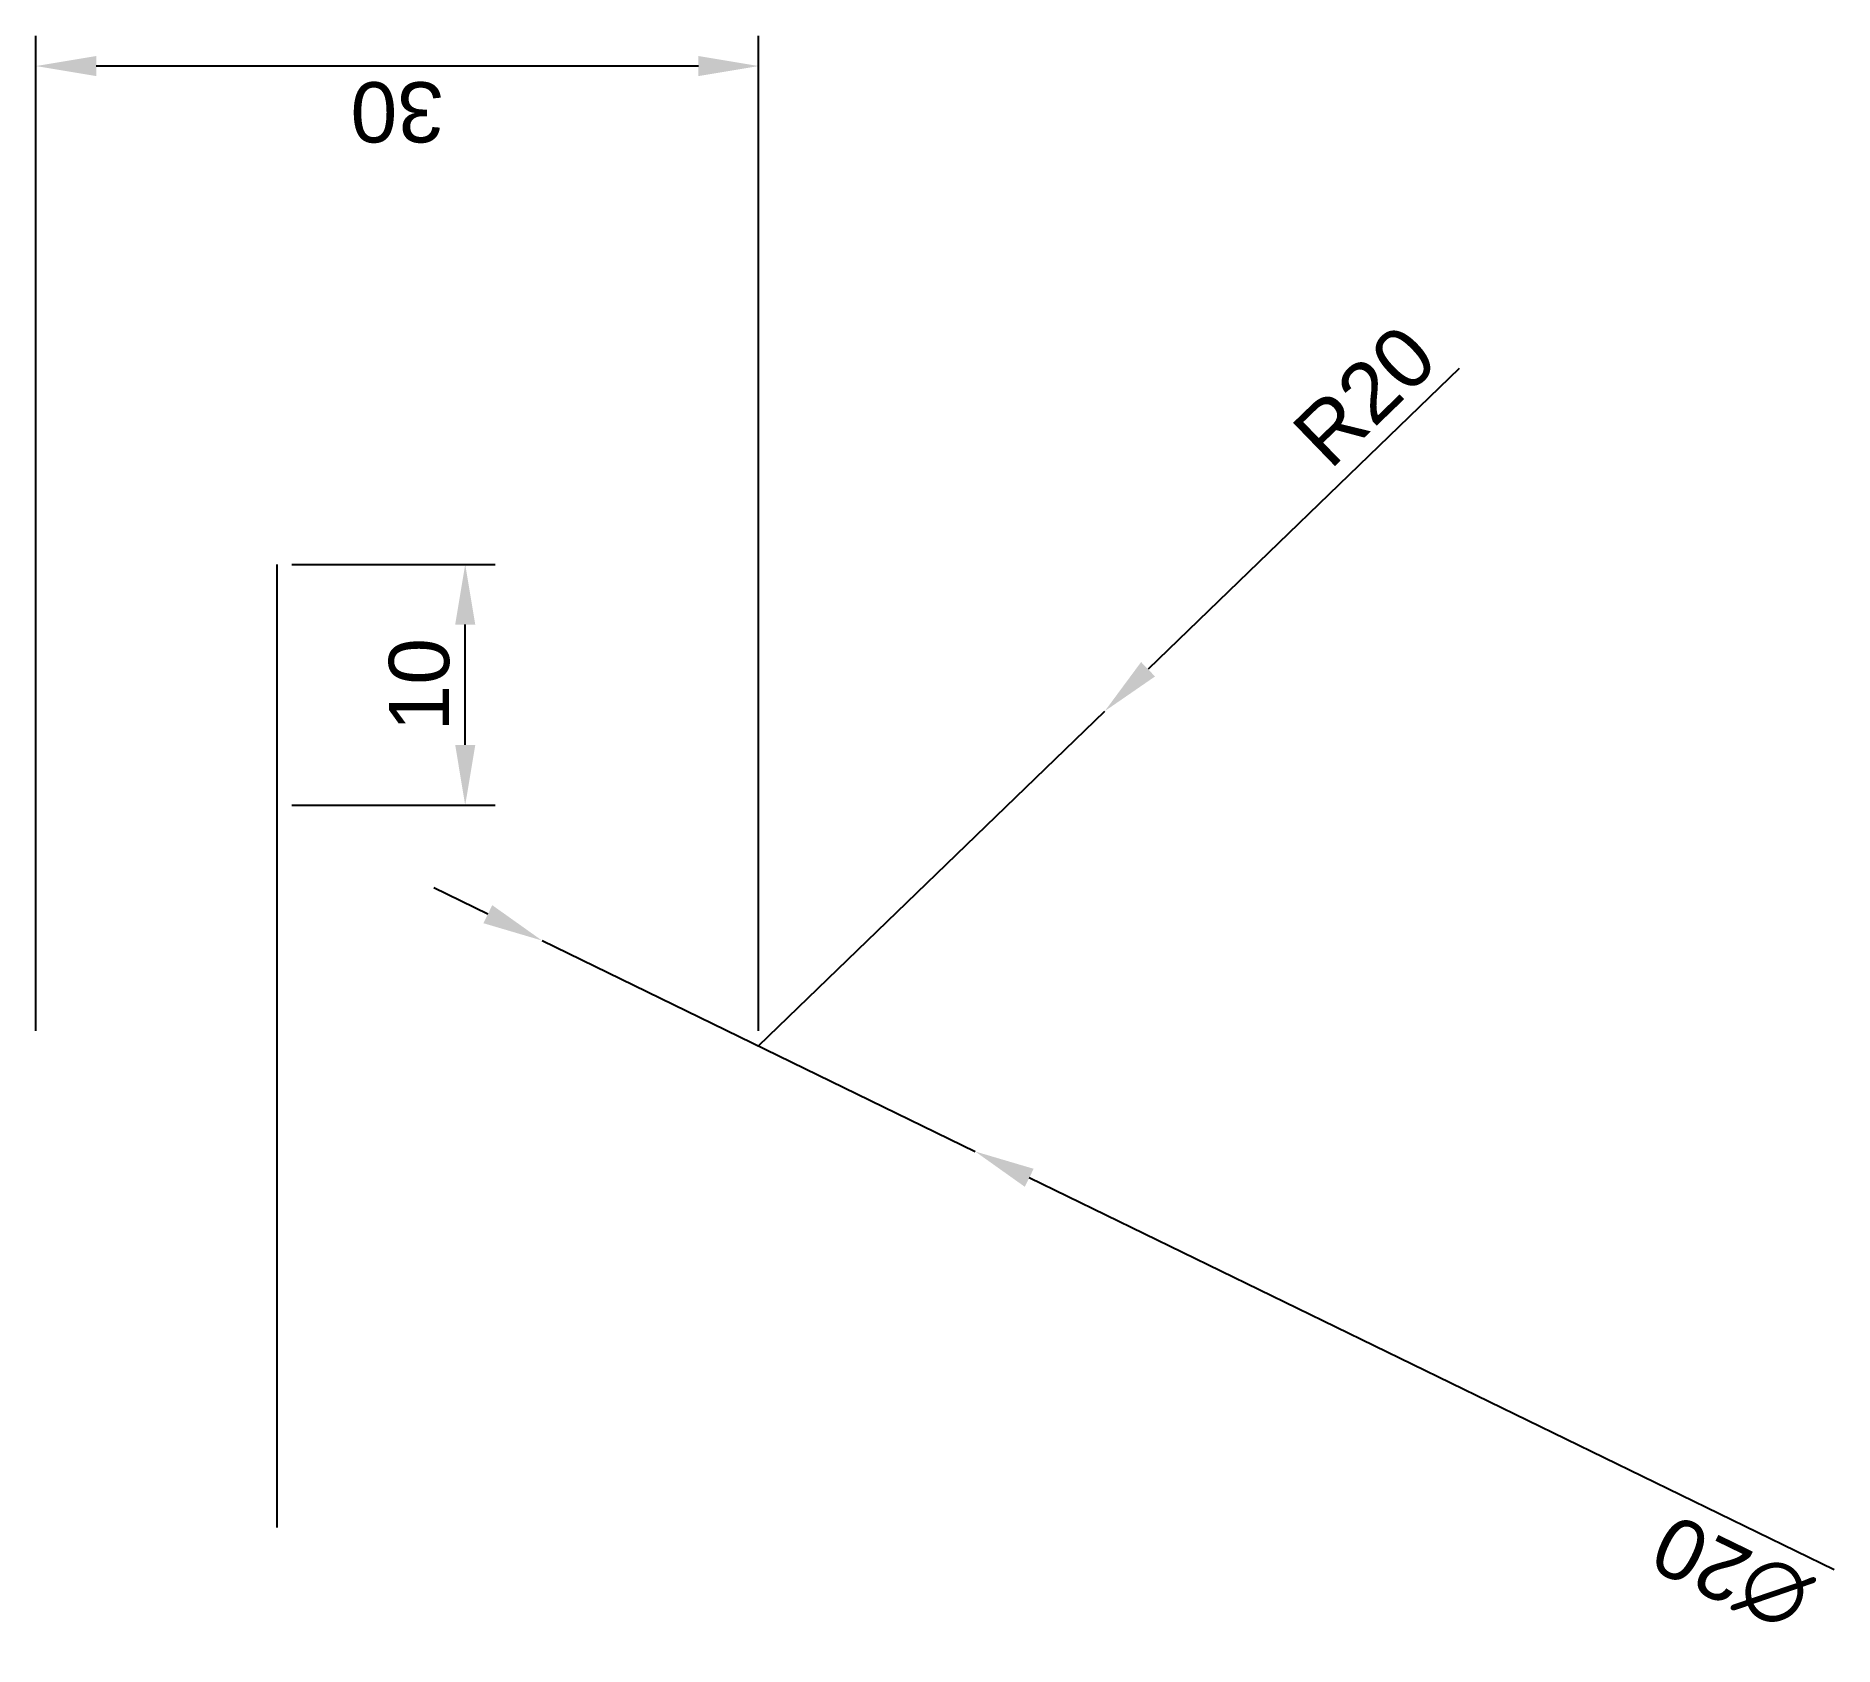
# Model space of a CAD drawing. Header units: millimetres. Extents: x 45.9 to 120.5, y 22.3 to 89.2.
import ezdxf

# ---------------------------------------------------------------- set-up
doc = ezdxf.new("R2010")
doc.units = ezdxf.units.MM
doc.styles.get("Standard").update_dxf_attribs({"font": 'arial.ttf'})
doc.dimstyles.new('ISO-25', dxfattribs={"dimtxt": 2.5, "dimasz": 2.5, "dimexe": 1.25, "dimexo": 0.625, "dimtad": 1, "dimtxsty": 'Standard', "dimcen": 2.5, "dimadec": 0, "dimazin": 0, "dimtfac": 1, "dimtmove": 0, "dimatfit": 3, "dimfxl": 1, "dimarcsym": 0})

# ---------------------------------------------------------------- blocks, each defined once
blk = doc.blocks.new('*D22')
at = {"color": 0, "lineweight": -2, "transparency": 16777216}
for p, q in [((45.888, 47.833), (45.888, 89.152)), ((75.888, 47.833), (75.888, 89.152)), ((73.388, 87.902), (48.388, 87.902))]:
    blk.add_line(p, q, dxfattribs=at)
at = {"color": 0, "transparency": 16777216}
for points in [[(48.388, 87.485), (48.388, 88.318), (45.888, 87.902)], [(73.388, 87.485), (73.388, 88.318), (75.888, 87.902)]]:
    blk.add_solid(points, dxfattribs=at)
at = {"layer": 'Defpoints', "color": 0, "transparency": 16777216}
for p in [(45.888, 87.902), (45.888, 47.208), (75.888, 47.208)]:
    blk.add_point(p, dxfattribs=at)
at = {"color": 0, "transparency": 16777216, "insert": (60.888, 85.999), "char_height": 2.5, "attachment_point": 5, "rotation": 180}
blk.add_mtext('30', dxfattribs=at)
blk = doc.blocks.new('*D23')
at = {"color": 0, "lineweight": -2, "transparency": 16777216}
for p, q in [((104.972, 75.346), (92.058, 62.853)), ((75.888, 47.208), (90.262, 61.114))]:
    blk.add_line(p, q, dxfattribs=at)
at = {"color": 0, "transparency": 16777216}
blk.add_solid([(91.769, 63.152), (92.348, 62.553), (90.262, 61.114)], dxfattribs=at)
at = {"layer": 'Defpoints', "color": 0, "transparency": 16777216}
for p in [(90.262, 61.114), (75.888, 47.208)]:
    blk.add_point(p, dxfattribs=at)
at = {"color": 0, "transparency": 16777216, "insert": (101.057, 74.205), "char_height": 2.5, "attachment_point": 5, "rotation": 44.05269}
blk.add_mtext('R20', dxfattribs=at)
blk = doc.blocks.new('*D24')
at = {"color": 0, "lineweight": -2, "transparency": 16777216}
for p, q in [((64.65, 52.681), (62.402, 53.776)), ((66.897, 51.587), (84.878, 42.829)), ((120.538, 25.461), (87.126, 41.735))]:
    blk.add_line(p, q, dxfattribs=at)
at = {"color": 0, "transparency": 16777216}
for points in [[(64.467, 52.307), (64.832, 53.056), (66.897, 51.587)], [(86.943, 41.36), (87.308, 42.109), (84.878, 42.829)]]:
    blk.add_solid(points, dxfattribs=at)
at = {"layer": 'Defpoints', "color": 0, "transparency": 16777216}
for p in [(66.897, 51.587), (84.878, 42.829)]:
    blk.add_point(p, dxfattribs=at)
at = {"color": 0, "transparency": 16777216, "insert": (116.284, 25.34), "char_height": 2.5, "attachment_point": 5, "rotation": 154.03195}
blk.add_mtext('∅20', dxfattribs=at)
blk = doc.blocks.new('*D39')
at = {"color": 0, "lineweight": -2, "transparency": 16777216}
for p, q in [((56.513, 67.208), (64.959, 67.208)), ((63.709, 59.708), (63.709, 64.708)), ((56.513, 57.208), (64.959, 57.208))]:
    blk.add_line(p, q, dxfattribs=at)
at = {"color": 0, "transparency": 16777216}
for points in [[(63.293, 64.708), (64.126, 64.708), (63.709, 67.208)], [(63.293, 59.708), (64.126, 59.708), (63.709, 57.208)]]:
    blk.add_solid(points, dxfattribs=at)
at = {"layer": 'Defpoints', "color": 0, "transparency": 16777216}
for p in [(55.888, 67.208), (63.709, 67.208), (55.888, 57.208)]:
    blk.add_point(p, dxfattribs=at)
at = {"color": 0, "transparency": 16777216, "insert": (61.808, 62.208), "char_height": 2.5, "attachment_point": 5, "rotation": 90}
blk.add_mtext('10', dxfattribs=at)

msp = doc.modelspace()

# ---------------------------------------------------------------- linework, layer by layer
msp.add_line((55.888, 67.208, 10), (55.888, 27.208, 10))

# ---------------------------------------------------------------- dimensions: what is measured, and where the dimension line sits
for base, p1, p2, angle, picture, middle in [((45.888, 87.902, 10), (75.888, 47.208, 10), (45.888, 47.208, 10), 180, '*D22', (60.888, 85.999, 10)), ((63.709, 67.208, 20), (55.888, 57.208, 20), (55.888, 67.208, 20), 90, '*D39', (61.808, 62.208, 20))]:
    dim = msp.add_linear_dim(base=base, p1=p1, p2=p2, angle=angle, dimstyle='ISO-25')
    dim.commit()
    dim.dimension.update_dxf_attribs({"geometry": picture, "text_midpoint": middle})
dim = msp.add_radius_dim(center=(75.888, 47.208, 10), mpoint=(90.262, 61.114, 10), dimstyle='ISO-25')
dim.commit()
dim.dimension.update_dxf_attribs({"geometry": '*D23', "text_midpoint": (102.379, 72.838, 10), "dimtype": 164})
dim = msp.add_diameter_dim_2p(p1=(66.897, 51.587, 10), p2=(84.878, 42.829, 10), dimstyle='ISO-25')
dim.commit()
dim.dimension.update_dxf_attribs({"geometry": '*D24', "text_midpoint": (117.148, 27.113, 10), "dimtype": 163})

doc.saveas('drawing.dxf')
